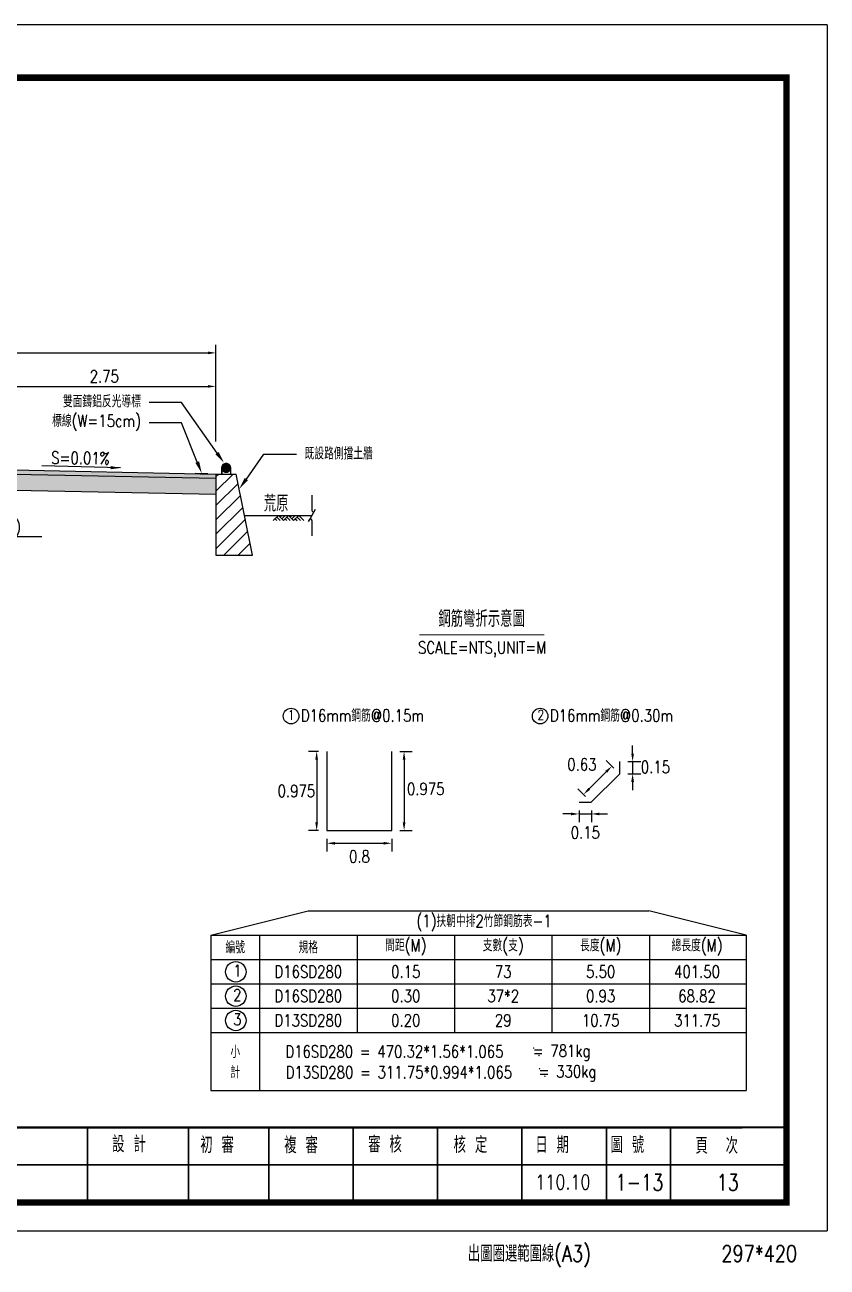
# Model space of a CAD drawing. Header units: millimetres. Extents: x -1400 to 47730, y 8839 to 61291.
# Drawn here: x 9722 to 19600, y 10391 to 25688 of the extents above; entities that cross this region are included whole.
import ezdxf
from ezdxf import colors
from ezdxf.entities.mleader import LeaderData, LeaderLine
from ezdxf.enums import TextEntityAlignment as Align
from ezdxf.math import Vec2, Vec3

# ---------------------------------------------------------------- set-up
doc = ezdxf.new("R2010")
doc.units = ezdxf.units.MM
doc.header["$LTSCALE"] = 20
doc.linetypes.add('HIDDEN2', pattern=[4.7625, 3.175, -1.5875])
for name, color, linetype in [('CON', 7, 'Continuous'), ('CON-EX', 7, 'Continuous'), ('DIM', 7, 'Continuous'), ('FRAME', 5, 'Continuous'), ('GL', 253, 'Continuous'), ('HATCH', 253, 'Continuous'), ('MLEADER', 2, 'Continuous'), ('RA', 5, 'Continuous'), ('TABLE', 2, 'Continuous'), ('TEXT', 4, 'Continuous'), ('TITLE', 6, 'Continuous')]:
    doc.layers.add(name, color=color, linetype=linetype)
doc.styles.add('K', font='kaiu.ttf')
doc.styles.add('YLIA', font='romans.shx', dxfattribs={"width": 0.8, "bigfont": 'lsp.shx'})
doc.dimstyles.new('DIM50m', dxfattribs={"dimscale": 50, "dimtxt": 3, "dimasz": 2, "dimexe": 2, "dimexo": 2, "dimgap": 1, "dimtad": 1, "dimtih": 1, "dimtoh": 1, "dimdec": 4, "dimlfac": 0.001, "dimdsep": 46, "dimtxsty": 'YLIA', "dimcen": 2, "dimdle": 2, "dimadec": 0, "dimazin": 0, "dimtfac": 1, "dimtdec": 4, "dimtmove": 2, "dimatfit": 3, "dimfxl": 0, "dimtolj": 1, "dimarcsym": 0})
doc.dimstyles.new('DM100', dxfattribs={"dimtxt": 25, "dimasz": 15, "dimexe": 15, "dimexo": 15, "dimgap": 15, "dimtad": 1, "dimlfac": 0.01, "dimzin": 0, "dimdsep": 46, "dimtxsty": 'K', "dimcen": 0, "dimaunit": 1, "dimadec": 0, "dimazin": 0, "dimtfac": 1, "dimtix": 1, "dimtofl": 0, "dimtmove": 2, "dimatfit": 3, "dimfxl": 0, "dimtolj": 1, "dimtzin": 0, "dimarcsym": 0})

# ---------------------------------------------------------------- blocks, each defined once
blk = doc.blocks.new('*D18')
at = {"layer": 'Defpoints', "color": 0, "ltscale": 0.5, "transparency": 16777216}
for p in [(13439, 16742), (13315, 15767), (13439, 15767)]:
    blk.add_point(p, dxfattribs=at)
at = {"layer": 'DIM', "color": 0, "lineweight": -2, "ltscale": 0.5, "transparency": 16777216}
for p, q in [((13339, 16742), (13215, 16742)), ((13315, 16642), (13315, 15867)), ((13339, 15767), (13215, 15767))]:
    blk.add_line(p, q, dxfattribs=at)
at = {"layer": 'DIM', "color": 0, "ltscale": 0.5, "transparency": 16777216}
for points in [[(13298, 16642), (13331, 16642), (13315, 16742)], [(13298, 15867), (13331, 15867), (13315, 15767)]]:
    blk.add_solid(points, dxfattribs=at)
at = {"layer": 'DIM', "color": 0, "ltscale": 0.5, "transparency": 16777216, "insert": (13065, 16254), "char_height": 150, "attachment_point": 5, "style": 'YLIA'}
blk.add_mtext('\\A1;0.975', dxfattribs=at)
blk = doc.blocks.new('*D19')
at = {"layer": 'Defpoints', "color": 0, "ltscale": 0.5, "transparency": 16777216}
for p in [(14239, 16742), (14239, 15767), (14391, 15767)]:
    blk.add_point(p, dxfattribs=at)
at = {"layer": 'DIM', "color": 0, "lineweight": -2, "ltscale": 0.5, "transparency": 16777216}
for p, q in [((14339, 16742), (14491, 16742)), ((14391, 16642), (14391, 15867)), ((14339, 15767), (14491, 15767))]:
    blk.add_line(p, q, dxfattribs=at)
at = {"layer": 'DIM', "color": 0, "ltscale": 0.5, "transparency": 16777216}
for points in [[(14375, 16642), (14408, 16642), (14391, 16742)], [(14375, 15867), (14408, 15867), (14391, 15767)]]:
    blk.add_solid(points, dxfattribs=at)
at = {"layer": 'DIM', "color": 0, "ltscale": 0.5, "transparency": 16777216, "insert": (14658, 16281), "char_height": 150, "attachment_point": 5, "style": 'YLIA'}
blk.add_mtext('\\A1;0.975', dxfattribs=at)
blk = doc.blocks.new('*D20')
at = {"layer": 'Defpoints', "color": 0, "ltscale": 0.5, "transparency": 16777216}
for p in [(13439, 15767), (14239, 15767), (14239, 15611)]:
    blk.add_point(p, dxfattribs=at)
at = {"layer": 'DIM', "color": 0, "lineweight": -2, "ltscale": 0.5, "transparency": 16777216}
for p, q in [((13439, 15667), (13439, 15511)), ((13539, 15611), (14139, 15611)), ((14239, 15667), (14239, 15511))]:
    blk.add_line(p, q, dxfattribs=at)
at = {"layer": 'DIM', "color": 0, "ltscale": 0.5, "transparency": 16777216}
for points in [[(13539, 15627), (13539, 15594), (13439, 15611)], [(14139, 15627), (14139, 15594), (14239, 15611)]]:
    blk.add_solid(points, dxfattribs=at)
at = {"layer": 'DIM', "color": 0, "ltscale": 0.5, "transparency": 16777216, "insert": (13842, 15448), "char_height": 150, "attachment_point": 5, "style": 'YLIA'}
blk.add_mtext('\\A1;0.8', dxfattribs=at)
blk = doc.blocks.new('*D21')
at = {"layer": 'Defpoints', "color": 0, "ltscale": 0.1, "transparency": 16777216}
for p in [(17046, 16616), (17046, 16466), (17205, 16466)]:
    blk.add_point(p, dxfattribs=at)
at = {"layer": 'DIM', "color": 0, "lineweight": -2, "ltscale": 0.1, "transparency": 16777216}
for p, q in [((17205, 16716), (17205, 16816)), ((17146, 16616), (17305, 16616)), ((17205, 16616), (17205, 16466)), ((17146, 16466), (17305, 16466)), ((17205, 16366), (17205, 16266))]:
    blk.add_line(p, q, dxfattribs=at)
at = {"layer": 'DIM', "color": 0, "ltscale": 0.1, "transparency": 16777216}
for points in [[(17188, 16716), (17222, 16716), (17205, 16616)], [(17188, 16366), (17222, 16366), (17205, 16466)]]:
    blk.add_solid(points, dxfattribs=at)
at = {"layer": 'DIM', "color": 0, "ltscale": 0.1, "transparency": 16777216, "insert": (17486, 16551), "char_height": 150, "attachment_point": 5, "style": 'YLIA'}
blk.add_mtext('\\A1;0.15', dxfattribs=at)
blk = doc.blocks.new('*D22')
at = {"layer": 'Defpoints', "color": 0, "ltscale": 0.1, "transparency": 16777216}
for p in [(17046, 16466), (16601, 16212), (16697, 16116)]:
    blk.add_point(p, dxfattribs=at)
at = {"layer": 'DIM', "color": 0, "lineweight": -2, "ltscale": 0.1, "transparency": 16777216}
for p, q in [((16975, 16536), (16880, 16632)), ((16880, 16490), (16672, 16283)), ((16626, 16187), (16531, 16283))]:
    blk.add_line(p, q, dxfattribs=at)
at = {"layer": 'DIM', "color": 0, "ltscale": 0.1, "transparency": 16777216}
for points in [[(16868, 16502), (16892, 16479), (16951, 16561)], [(16660, 16294), (16684, 16271), (16601, 16212)]]:
    blk.add_solid(points, dxfattribs=at)
at = {"layer": 'DIM', "color": 0, "ltscale": 0.1, "transparency": 16777216, "insert": (16581, 16581), "char_height": 150, "attachment_point": 5, "style": 'YLIA'}
blk.add_mtext('\\A1;0.63', dxfattribs=at)
blk = doc.blocks.new('*D23')
at = {"layer": 'Defpoints', "color": 0, "ltscale": 0.1, "transparency": 16777216}
for p in [(16547, 16116), (16697, 16116), (16697, 15972)]:
    blk.add_point(p, dxfattribs=at)
at = {"layer": 'DIM', "color": 0, "lineweight": -2, "ltscale": 0.1, "transparency": 16777216}
for p, q in [((16447, 15972), (16347, 15972)), ((16547, 16016), (16547, 15872)), ((16547, 15972), (16697, 15972)), ((16697, 16016), (16697, 15872)), ((16797, 15972), (16897, 15972))]:
    blk.add_line(p, q, dxfattribs=at)
at = {"layer": 'DIM', "color": 0, "ltscale": 0.1, "transparency": 16777216}
for points in [[(16447, 15988), (16447, 15955), (16547, 15972)], [(16797, 15988), (16797, 15955), (16697, 15972)]]:
    blk.add_solid(points, dxfattribs=at)
at = {"layer": 'DIM', "color": 0, "ltscale": 0.1, "transparency": 16777216, "insert": (16623, 15743), "char_height": 150, "attachment_point": 5, "style": 'YLIA'}
blk.add_mtext('\\A1;0.15', dxfattribs=at)
blk = doc.blocks.new('_Dot')
at = {"color": 0, "linetype": 'ByBlock', "lineweight": -2}
blk.add_line((-0.5, 0), (-1, 0), dxfattribs=at)
at = {"color": 0, "linetype": 'ByBlock', "const_width": 0.5}
blk.add_lwpolyline([(-0.25, 0, 1), (0.25, 0, 1)], format="xyb", close=True, dxfattribs=at)
blk = doc.blocks.new('*D28')
at = {"layer": 'Defpoints', "color": 0, "transparency": 16777216}
for p in [(12075, 21236), (9325, 20513), (12075, 20458)]:
    blk.add_point(p, dxfattribs=at)
at = {"layer": 'DIM', "color": 0, "lineweight": -2, "transparency": 16777216}
for p, q in [((9325, 20613), (9325, 21336)), ((12075, 20558), (12075, 21336)), ((9425, 21236), (11975, 21236))]:
    blk.add_line(p, q, dxfattribs=at)
at = {"layer": 'DIM', "color": 0, "transparency": 16777216}
for points in [[(9425, 21253), (9425, 21220), (9325, 21236)], [(11975, 21253), (11975, 21220), (12075, 21236)]]:
    blk.add_solid(points, dxfattribs=at)
at = {"layer": 'DIM', "color": 0, "transparency": 16777216, "insert": (10700, 21361), "char_height": 150, "attachment_point": 5, "style": 'YLIA'}
blk.add_mtext('\\A1;2.75', dxfattribs=at)
blk = doc.blocks.new('*D30')
at = {"layer": 'Defpoints', "color": 0, "transparency": 16777216}
for p in [(12075, 21649), (6575, 21236), (12075, 21236)]:
    blk.add_point(p, dxfattribs=at)
at = {"layer": 'DIM', "color": 0, "lineweight": -2, "transparency": 16777216}
for p, q in [((6575, 21336), (6575, 21749)), ((12075, 21336), (12075, 21749)), ((6675, 21649), (11975, 21649))]:
    blk.add_line(p, q, dxfattribs=at)
at = {"layer": 'DIM', "color": 0, "transparency": 16777216}
for points in [[(6675, 21666), (6675, 21632), (6575, 21649)], [(11975, 21666), (11975, 21632), (12075, 21649)]]:
    blk.add_solid(points, dxfattribs=at)
at = {"layer": 'DIM', "color": 0, "transparency": 16777216, "insert": (9325, 21774), "char_height": 150, "attachment_point": 5, "style": 'YLIA'}
blk.add_mtext('\\A1;5.5', dxfattribs=at)
blk = doc.blocks.new('RightGL')
for p, q in [((16.59, 5), (16.59, 1.25)), ((0, 0), (16.67, 0)), ((8.33, -0.01), (7.08, -1.26)), ((7.5, -0.84), (7.92, -1.26)), ((7.92, -0.43), (8.75, -1.26)), ((8.33, -0.01), (9.58, -1.26)), ((9.17, -0.01), (8.75, -0.43)), ((10, -0.01), (9.17, -0.84)), ((10.83, -0.01), (9.58, -1.26)), ((10, -0.84), (10.42, -1.26)), ((10.42, -0.43), (11.25, -1.26)), ((10.83, -0.01), (12.08, -1.26)), ((11.67, -0.01), (11.25, -0.43)), ((12.5, -0.01), (11.67, -0.84)), ((13.33, -0.01), (12.08, -1.26)), ((12.5, -0.84), (12.92, -1.26)), ((12.92, -0.43), (13.75, -1.26)), ((13.33, -0.01), (14.58, -1.26)), ((16.59, -1.25), (16.59, -5))]:
    blk.add_line(p, q)
blk.add_lwpolyline([(17.19, 1.05), (17.42, 1.46), (15.76, -1.46), (15.99, -1.05)])
for centre, start, end in [((16.92, 1.25), 180.0913, 322.8322), ((16.26, -1.25), 0, 143.0275)]:
    blk.add_arc(centre, 0.333, start, end)
at = {"style": 'YLIA', "width": 0.8}
blk.add_attdef('ENV', text='', height=4, dxfattribs=at).set_placement((7.78, 2.97), align=Align.MIDDLE_CENTER)
blk = doc.blocks.new('反光導標')
at = {"lineweight": -3, "ltscale": 0.5}
for p, q in [((-55, 79), (-55, 0)), ((-55, 0), (55, 0)), ((-52, 62), (-52, 2)), ((-52, 2), (52, 2)), ((-36, 0), (-36, 2)), ((-30, 0), (-30, 6)), ((-24, 0), (-24, 2)), ((24, 0), (24, 2)), ((30, 0), (30, 6)), ((36, 0), (36, 2)), ((52, 62), (52, 2)), ((55, 79), (55, 0))]:
    blk.add_line(p, q, dxfattribs=at)
at = {"ltscale": 0.1}
for p, q in [((-54, 48), (-54, 48)), ((-49, 77), (-50, 78)), ((-49, 88), (-44, 93)), ((-49, 88), (-49, 89)), ((-49, 77), (-44, 81)), ((-48, 66), (-44, 69)), ((-43, 83), (-47, 87)), ((-43, 71), (-47, 75)), ((-43, 59), (-47, 64)), ((-43, 94), (-46, 98)), ((-45, 57), (-44, 58)), ((-43, 94), (-39, 99)), ((-43, 83), (-39, 87)), ((-43, 71), (-39, 75)), ((-43, 59), (-39, 64)), ((-41, 108), (-39, 110)), ((-37, 100), (-41, 104)), ((-37, 88), (-41, 93)), ((-37, 77), (-41, 81)), ((-37, 65), (-41, 69)), ((-37, 53), (-41, 58)), ((-41, 50), (-39, 52)), ((-37, 112), (-33, 116)), ((-37, 112), (-37, 112)), ((-37, 100), (-33, 104)), ((-37, 88), (-33, 93)), ((-37, 77), (-33, 81)), ((-37, 65), (-33, 69)), ((-37, 53), (-33, 58)), ((-31, 106), (-35, 110)), ((-31, 94), (-35, 99)), ((-31, 83), (-35, 87)), ((-31, 71), (-35, 75)), ((-31, 59), (-35, 64)), ((-31, 48), (-35, 52)), ((-35, 43), (-33, 46)), ((-31, 118), (-29, 119)), ((-31, 118), (-31, 118)), ((-31, 106), (-27, 110)), ((-31, 106), (-31, 106)), ((-31, 94), (-27, 99)), ((-31, 83), (-27, 87)), ((-31, 71), (-27, 75)), ((-31, 59), (-27, 64)), ((-31, 48), (-27, 52)), ((-25, 112), (-29, 116)), ((-25, 100), (-29, 104)), ((-25, 88), (-29, 93)), ((-25, 77), (-29, 81)), ((-25, 65), (-29, 69)), ((-25, 53), (-29, 58)), ((-25, 42), (-29, 46)), ((-29, 38), (-27, 40)), ((-25, 123), (-25, 123)), ((-25, 112), (-21, 116)), ((-25, 100), (-21, 104)), ((-25, 88), (-21, 93)), ((-25, 77), (-21, 81)), ((-25, 65), (-21, 69)), ((-25, 53), (-21, 58)), ((-25, 42), (-21, 46)), ((-19, 118), (-24, 122)), ((-19, 106), (-24, 110)), ((-19, 94), (-24, 99)), ((-19, 83), (-24, 87)), ((-19, 71), (-24, 75)), ((-19, 59), (-24, 64)), ((-19, 48), (-24, 52)), ((-19, 36), (-24, 40)), ((-22, 34), (-21, 34)), ((-19, 118), (-15, 122)), ((-19, 106), (-15, 110)), ((-19, 94), (-15, 99)), ((-19, 83), (-15, 87)), ((-19, 71), (-15, 75)), ((-19, 59), (-15, 64)), ((-19, 48), (-15, 52)), ((-19, 36), (-15, 40)), ((-14, 112), (-18, 116)), ((-14, 100), (-18, 104)), ((-14, 88), (-18, 93)), ((-14, 77), (-18, 81)), ((-14, 65), (-18, 69)), ((-14, 53), (-18, 58)), ((-14, 42), (-18, 46)), ((-15, 31), (-18, 34)), ((-14, 123), (-16, 126)), ((-14, 123), (-9, 128)), ((-14, 112), (-9, 116)), ((-14, 100), (-9, 104)), ((-14, 88), (-9, 93)), ((-14, 77), (-9, 81)), ((-14, 65), (-9, 69)), ((-14, 53), (-9, 58)), ((-14, 42), (-9, 46)), ((-13, 31), (-9, 34)), ((-8, 118), (-12, 122)), ((-8, 106), (-12, 110)), ((-8, 94), (-12, 99)), ((-8, 83), (-12, 87)), ((-8, 71), (-12, 75)), ((-8, 59), (-12, 64)), ((-8, 48), (-12, 52)), ((-8, 36), (-12, 40)), ((-8, 118), (-4, 122)), ((-8, 106), (-4, 110)), ((-8, 94), (-4, 99)), ((-8, 83), (-4, 87)), ((-8, 71), (-4, 75)), ((-8, 59), (-4, 64)), ((-8, 48), (-4, 52)), ((-8, 36), (-4, 40)), ((-8, 24), (-8, 24)), ((-2, 123), (-6, 128)), ((-2, 112), (-6, 116)), ((-2, 100), (-6, 104)), ((-2, 88), (-6, 93)), ((-2, 77), (-6, 81)), ((-2, 65), (-6, 69)), ((-2, 53), (-6, 58)), ((-2, 42), (-6, 46)), ((-2, 30), (-6, 34)), ((-2, 123), (2, 128)), ((-2, 112), (2, 116)), ((-2, 100), (2, 104)), ((-2, 88), (2, 93)), ((-2, 77), (2, 81)), ((-2, 65), (2, 69)), ((-2, 53), (2, 58)), ((-2, 42), (2, 46)), ((-2, 30), (2, 34)), ((4, 118), (0, 122)), ((4, 106), (0, 110)), ((4, 94), (0, 99)), ((4, 83), (0, 87)), ((4, 71), (0, 75)), ((4, 59), (0, 64)), ((4, 48), (0, 52)), ((4, 36), (0, 40)), ((4, 118), (8, 122)), ((4, 106), (8, 110)), ((4, 94), (8, 99)), ((4, 83), (8, 87)), ((4, 71), (8, 75)), ((4, 59), (8, 64)), ((4, 48), (8, 52)), ((4, 36), (8, 40)), ((10, 123), (6, 128)), ((10, 112), (6, 116)), ((10, 100), (6, 104)), ((10, 88), (6, 93)), ((10, 77), (6, 81)), ((10, 65), (6, 69)), ((10, 53), (6, 58)), ((10, 42), (6, 46)), ((10, 30), (6, 34)), ((10, 123), (13, 127)), ((10, 112), (14, 116)), ((10, 100), (14, 104)), ((10, 88), (14, 93)), ((10, 77), (14, 81)), ((10, 65), (14, 69)), ((10, 53), (14, 58)), ((10, 42), (14, 46)), ((10, 30), (14, 34)), ((16, 118), (11, 122)), ((16, 106), (11, 110)), ((16, 94), (11, 99)), ((16, 83), (11, 87)), ((16, 71), (11, 75)), ((16, 59), (11, 64)), ((16, 48), (11, 52)), ((16, 36), (11, 40)), ((16, 118), (20, 122)), ((16, 106), (20, 110)), ((16, 94), (20, 99)), ((16, 83), (20, 87)), ((16, 71), (20, 75)), ((16, 59), (20, 64)), ((16, 48), (20, 52)), ((16, 36), (20, 40)), ((21, 112), (17, 116)), ((21, 100), (17, 104)), ((21, 88), (17, 93)), ((21, 77), (17, 81)), ((21, 65), (17, 69)), ((21, 53), (17, 58)), ((21, 42), (17, 46)), ((19, 33), (17, 34)), ((21, 123), (20, 125)), ((21, 123), (22, 124)), ((21, 112), (26, 116)), ((21, 100), (26, 104)), ((21, 88), (26, 93)), ((21, 88), (21, 88)), ((21, 77), (26, 81)), ((21, 65), (26, 69)), ((21, 53), (26, 58)), ((21, 42), (26, 46)), ((27, 118), (23, 122)), ((27, 106), (23, 110)), ((27, 94), (23, 99)), ((27, 83), (23, 87)), ((27, 71), (23, 75)), ((27, 59), (23, 64)), ((27, 48), (23, 52)), ((27, 37), (23, 40)), ((27, 118), (29, 120)), ((27, 106), (31, 110)), ((27, 94), (31, 99)), ((27, 83), (31, 87)), ((27, 71), (31, 75)), ((27, 59), (31, 64)), ((27, 48), (31, 52)), ((33, 112), (29, 116)), ((33, 100), (29, 104)), ((33, 88), (29, 93)), ((33, 77), (29, 81)), ((33, 65), (29, 69)), ((33, 53), (29, 58)), ((33, 42), (29, 46)), ((31, 40), (31, 40)), ((33, 112), (35, 114)), ((33, 100), (37, 104)), ((33, 88), (37, 93)), ((33, 77), (37, 81)), ((33, 65), (37, 69)), ((33, 53), (37, 58)), ((33, 42), (37, 46)), ((39, 106), (35, 110)), ((39, 94), (35, 99)), ((39, 83), (35, 87)), ((39, 71), (35, 75)), ((39, 59), (35, 64)), ((39, 48), (35, 52)), ((39, 106), (41, 108)), ((39, 94), (43, 99)), ((39, 83), (43, 87)), ((39, 71), (43, 75)), ((39, 59), (43, 64)), ((39, 59), (39, 59)), ((39, 48), (39, 48)), ((45, 100), (41, 104)), ((45, 88), (41, 93)), ((45, 77), (41, 81)), ((45, 65), (41, 69)), ((44, 55), (41, 58)), ((45, 100), (45, 100)), ((45, 88), (48, 92)), ((45, 77), (49, 81)), ((45, 65), (49, 69)), ((50, 83), (46, 87)), ((50, 72), (46, 75)), ((47, 63), (46, 64))]:
    blk.add_line(p, q, dxfattribs=at)
at = {"lineweight": -3, "ltscale": 0.5}
blk.add_circle((0, 79), 52, dxfattribs=at)
at = {"linetype": 'HIDDEN2', "lineweight": -3, "ltscale": 0.5}
blk.add_circle((0, 79), 50, dxfattribs=at)
at = {"lineweight": -3, "ltscale": 0.5}
for start, end in [(0, 180), (197.3414, 342.6586)]:
    blk.add_arc((0, 79), 55, start, end, dxfattribs=at)

msp = doc.modelspace()

# ---------------------------------------------------------------- hatches: boundary and pattern name
at = {"layer": 'HATCH', "ltscale": 0.1}
h = msp.add_hatch(dxfattribs=at)
h.set_pattern_fill('CONC', color=256, scale=150, style=0)
h.set_pattern_definition([(0, (331909.93, -129608.41), (0, 150), [0, -150]), (0, (331911.43, -129660.91), (0, 150), [0, -150]), (0, (331915.93, -129579.91), (0, 150), [0, -150]), (338.1986, (331837.932, -129626.414), (450.000041, -149.9999866), [16.15545, -791.6193]), (216.8699, (331852.932, -129632.414), (449.9999877, 300.0000185), [7.5, -742.5]), (130.6013, (331846.932, -129636.914), (750.0000632, -899.9998527), [13.82925, -1369.10235]), (206.5651, (331797.43, -129654.914), (-149.999874, -150.000196), [3.35415, -332.05605]), (326.3099, (331794.432, -129656.414), (299.9999337, -150.0002), [5.4084, -535.4244]), (108.4349, (331798.93, -129659.414), (-149.9997605, 300.000065), [4.74345, -469.59825]), (225, (331893.43, -129669.91), (-3e-14, -150.000046), [6.3639, -205.76805]), (0, (331888.93, -129674.41), (150, 150), [9, -141]), (135, (331897.93, -129674.41), (-150.000046, 2e-14), [6.3639, -205.76805]), (251.5651, (331875.43, -129573.914), (149.9997605, 300.000065), [4.74345, -469.59825]), (0, (331873.93, -129578.41), (150, 150), [7.5, -142.5]), (143.1301, (331881.432, -129578.414), (-449.9999877, 300.0000185), [7.5, -742.5]), (213.6901, (331795.932, -129572.414), (299.9999337, 150.0002), [5.4084, -535.4244]), (341.5651, (331791.43, -129575.414), (-300.000065, 149.9997605), [9.4869, -464.8548]), (126.8699, (331800.432, -129578.414), (300.0000185, -449.9999877), [7.5, -742.5]), (0, (331839.43, -129578.41), (0, 150), [0, -150]), (0, (331798.93, -129617.41), (0, 150), [0, -150]), (0, (331840.93, -129672.91), (0, 150), [0, -150]), (0, (331881.43, -129626.41), (0, 150), [0, -150]), (0, (331837.93, -129600.91), (0, 150), [0, -150]), (0, (331804.93, -129596.41), (0, 150), [0, -150]), (0, (331818.43, -129605.41), (0, 150), [0, -150]), (0, (331812.43, -129641.41), (0, 150), [0, -150]), (0, (331776.43, -129635.41), (0, 150), [0, -150]), (0, (331777.93, -129600.91), (0, 150), [0, -150]), (0, (331773.43, -129567.91), (0, 150), [0, -150]), (0, (331819.93, -129561.91), (0, 150), [0, -150]), (0, (331852.93, -129555.91), (0, 150), [0, -150]), (0, (331905.43, -129561.91), (0, 150), [0, -150]), (0, (331869.43, -129608.41), (0, 150), [0, -150]), (0, (331854.43, -129581.41), (0, 150), [0, -150]), (0, (331866.43, -129653.41), (0, 150), [0, -150]), (0, (331821.43, -129660.91), (0, 150), [0, -150]), (0, (331866.43, -129693.91), (0, 150), [0, -150]), (0, (331816.93, -129684.91), (0, 150), [0, -150]), (0, (331768.93, -129689.41), (0, 150), [0, -150]), (0, (331786.93, -129696.91), (0, 150), [0, -150]), (0, (331788.43, -129675.91), (0, 150), [0, -150]), (0, (331888.93, -129699.91), (0, 150), [0, -150]), (0, (331906.93, -129638.41), (0, 150), [0, -150]), (0, (331899.43, -129593.41), (0, 150), [0, -150]), (0, (331830.43, -129701.41), (0, 150), [0, -150])])
h.paths.add_polyline_path([(6575.02145, 20107.64211), (9325.02145, 20162.64211), (9325.02145, 20212.65211), (6774.99646, 20161.65161), (6675.00146, 20159.65171), (6575.02145, 20157.65211)])
h.paths.add_polyline_path([(12075.02145, 20107.64211), (12075.02145, 20157.65211), (11975.04145, 20159.65171), (11875.04645, 20161.65161), (9325.02145, 20212.65211), (9325.02145, 20162.64211)])
h = msp.add_hatch(dxfattribs=at)
h.set_pattern_fill('GRAVL1', color=256, scale=150, style=0)
h.set_pattern_definition([(228.0128, (-91644.123, -113344.874), (-1199.9997348, -1350.00020124), [20.1804, -1997.8632]), (184.9697, (-91657.623, -113359.874), (1800.00015773, 149.99869605), [34.6302, -3428.38875]), (132.5104, (-91692.123, -113362.874), (1499.99860775, -1650.0013011), [24.4182, -2417.4048]), (267.2737, (-91750.623, -113400.374), (149.99940266, 3000.00004425), [31.5357, -3122.0337]), (292.8337, (-91752.123, -113431.874), (-750.0014858, 1799.99946177), [30.92325, -3061.40595]), (357.2737, (-91740.123, -113460.374), (-3000.00004425, 149.99940266), [31.5357, -3122.0337]), (37.6942, (-91708.623, -113461.874), (-1950.00110184, -1499.99856077), [41.70435, -4128.72735]), (72.2553, (-91675.623, -113436.374), (1050.0016144, 3299.99943469), [39.3732, -3897.94815]), (121.4296, (-91663.623, -113398.874), (-1200.00123513, 1949.99925547), [31.6425, -3132.61095]), (175.2364, (-91680.123, -113371.874), (1650.00014195, -149.9987299), [36.1248, -1770.11445]), (222.3974, (-91716.123, -113368.874), (-1800.00110266, -1649.9988123), [46.7172, -4625.00625]), (138.8141, (-91602.123, -113401.874), (-1050.000442, 899.999597), [15.94515, -1578.5766]), (171.4692, (-91614.123, -113391.374), (1949.99974272, -300.0011865), [30.33555, -3003.22665]), (225, (-91644.12, -113386.87), (-3e-14, -150.000046), [21.21315, -190.9188]), (203.1986, (-91654.623, -113368.874), (749.9999596, 300.0001988), [11.4237, -1130.94225]), (291.8014, (-91665.123, -113373.374), (-149.9999866, 450.000041), [16.15545, -791.6193]), (30.9638, (-91659.123, -113388.374), (449.9997033, 300.0003725), [26.23935, -848.40345]), (161.5651, (-91636.623, -113374.874), (300.000065, -149.99976), [18.97365, -455.36805]), (16.3895, (-91752.123, -113373.374), (1500.00032976, 449.99890647), [26.58, -2631.42675]), (70.3462, (-91726.623, -113365.874), (-599.9992871, -1650.00032034), [22.29915, -2207.6112]), (293.1986, (-91636.623, -113344.874), (-300.0001988, 749.9999596), [22.84725, -1119.5187]), (343.6105, (-91627.623, -113365.874), (-1500.00032976, 449.99890647), [26.58, -2631.42675]), (339.444, (-91752.123, -113466.374), (-750.0002767, 299.9993995), [25.632, -1255.9686]), (294.7751, (-91728.123, -113475.374), (-749.9988284, 1650.0005133), [21.4767, -2126.19645]), (66.8014, (-91635.123, -113494.874), (300.0001988, 749.9999596), [22.84725, -1119.5187]), (17.354, (-91626.123, -113473.874), (-1950.00030286, -599.99917534), [25.14465, -2489.3136]), (69.444, (-91708.623, -113494.874), (-299.9993995, -750.0002767), [12.816, -1268.7846]), (101.3099, (-91644.123, -113494.874), (-149.999645, 600.000113), [7.6485, -757.20435]), (165.9638, (-91645.623, -113487.374), (450.000082, -149.9997086), [30.92325, -587.5425]), (186.009, (-91675.623, -113479.874), (1499.99996264, 149.99989762), [28.6575, -2837.08845]), (303.6901, (-91659.123, -113401.874), (-150.0002, 299.999934), [21.6333, -519.19935]), (353.1572, (-91647.123, -113419.874), (2549.99990482, -300.00119969), [37.7691, -3739.13445]), (60.9454, (-91609.623, -113424.374), (-600.0000041, -1050.0000577), [15.4434, -1528.9011]), (90, (-91602.12, -113410.87), (-150, 150), [9, -141]), (120.2564, (-91678.623, -113475.374), (599.999233, -1050.0003684), [20.8386, -2063.028]), (48.0128, (-91689.123, -113457.374), (1199.9997348, 1350.00020124), [40.3608, -1977.6828]), (0, (-91662.12, -113427.37), (150, 150), [39, -111]), (325.3048, (-91623.123, -113427.374), (-1499.99913885, 1050.00129144), [23.7171, -2347.9911]), (254.0546, (-91603.623, -113440.874), (-149.9999834, -600.000019), [21.8403, -1070.1762]), (207.646, (-91609.623, -113461.874), (-2849.99937108, -1500.00115698), [35.55975, -3520.4211]), (175.4261, (-91641.123, -113478.374), (-1950.00008375, 149.99922017), [37.61985, -3724.3611])])
h.paths.add_polyline_path([(9325.02145, 19962.60212), (9325.02145, 20162.64211), (6575.02145, 20107.64211), (6575.02145, 19907.60212)])
h.paths.add_polyline_path([(12075.02145, 19907.60212), (12075.02145, 20107.64211), (9325.02145, 20162.64211), (9325.02145, 19962.60212)])
at = {"layer": 'HATCH', "ltscale": 0.5}
h = msp.add_hatch(dxfattribs=at)
h.set_pattern_fill('ANSI31', color=256, scale=1000)
h.set_pattern_definition([(45, (331767.43, -129704.41), (-88.388348, 88.388348), [])])
h.paths.add_polyline_path([(12075.02145, 20107.64211), (12075.02145, 19907.60212), (12075.02145, 19157.65211), (12525.02145, 19157.65211), (12325.02145, 20157.65211), (12075.02145, 20157.65211)])
at = {"layer": 'RA', "ltscale": 0.5}
h = msp.add_hatch(color=256, dxfattribs=at)
h.dxf.hatch_style = 1
h.paths.add_polyline_path([(11825.07144, 20162.65111), (11825.07144, 20167.65111), (11975.04145, 20164.65171), (11975.04145, 20159.65171)])

# ---------------------------------------------------------------- linework, layer by layer
for points in [[(13439.44852, 16741.90891), (13439.44852, 15766.90891), (14239.44852, 15766.90891), (14239.44852, 16741.90891)], [(16546.73226, 16116.42303), (16696.73226, 16116.42303), (17046.02158, 16465.71236), (17046.02158, 16615.71236)]]:
    msp.add_lwpolyline(points)
at = {"layer": 'CON', "ltscale": 0.5}
for p, q in [((9325.02145, 20212.65211), (12075.02145, 20157.65211)), ((9325.02145, 20162.64211), (12075.02145, 20107.64211)), ((9325.02145, 19962.60212), (12075.02145, 19907.60212))]:
    msp.add_line(p, q, dxfattribs=at)
at = {"layer": 'CON-EX', "ltscale": 0.5}
for p, q in [((12075.02145, 20157.65211), (12075.02145, 19157.65211)), ((12075.02145, 20157.65211), (12325.02145, 20157.65211)), ((12525.02145, 19157.65211), (12325.02145, 20157.65211)), ((12075.02145, 19157.65211), (12525.02145, 19157.65211))]:
    msp.add_line(p, q, dxfattribs=at)
at = {"layer": 'FRAME', "ltscale": 0.5}
for p, q in [((19600.42759, 25688.3663), (-1399.57241, 25688.3663)), ((19600.42759, 25688.3663), (19600.42759, 10838.3663)), ((10494.34969, 12113.3663), (10494.34969, 11188.3663)), ((11737.76145, 12113.3663), (11737.76145, 11188.3663)), ((12723.92759, 12113.3663), (12723.92759, 11188.3663)), ((13763.42759, 12113.3663), (13763.42759, 11188.3663)), ((14802.92759, 12113.3663), (14802.92759, 11188.3663)), ((15842.42759, 12113.3663), (15842.42759, 11188.3663)), ((16881.92759, 12113.3663), (16881.92759, 11188.3663)), ((17672.31351, 12113.3663), (17672.31351, 11188.3663)), ((-1399.57241, 10838.3663), (19600.42759, 10838.3663))]:
    msp.add_line(p, q, dxfattribs=at)
at = {"layer": 'FRAME', "ltscale": 5}
msp.add_line((-399.57241, 12113.3663), (19100.42759, 12113.3663), dxfattribs=at)
at = {"layer": 'FRAME'}
for p, q in [((862.1251, 12106.83516), (18553.89979, 12106.83516)), ((10494.34969, 12113.3663), (10494.34969, 11198.58299)), ((11737.76145, 12113.3663), (11737.76145, 11198.58299)), ((12723.92759, 12113.3663), (12723.92759, 11220.40425)), ((13763.42759, 12113.3663), (13763.42759, 11209.6121)), ((14802.92759, 12113.3663), (14802.92759, 11210.99335)), ((15842.42759, 12113.3663), (15842.42759, 11210.99314)), ((16881.92759, 12113.3663), (16881.92759, 11188.3663)), ((17672.31351, 12113.3663), (17672.31351, 11243.99425)), ((-399.57241, 11650.8663), (19100.42759, 11650.8663))]:
    msp.add_line(p, q, dxfattribs=at)
at = {"layer": 'FRAME', "const_width": 80}
msp.add_lwpolyline([(19100.42759, 11188.3663), (19100.42759, 25038.3663), (-399.57241, 25038.3663), (-399.57241, 11188.3663), (19100.42759, 11188.3663)], dxfattribs=at)
at = {"layer": 'FRAME', "ltscale": 0.5}
for points, const_width in [([(-399.57241, 12113.3663), (19100.42759, 12113.3663)], 25), ([(-399.57241, 12113.3663), (19100.42759, 12113.3663)], 25), ([(10494.34969, 12113.3663), (10494.34969, 11188.3663)], 20), ([(11737.76145, 12113.3663), (11737.76145, 11188.3663)], 20), ([(12723.92759, 12113.3663), (12723.92759, 11188.3663)], 20), ([(13763.42759, 12113.3663), (13763.42759, 11188.3663)], 20), ([(14802.92759, 12113.3663), (14802.92759, 11188.3663)], 20), ([(15842.42759, 12113.3663), (15842.42759, 11188.3663)], 20), ([(16881.92759, 12113.3663), (16881.92759, 11188.3663)], 20), ([(17672.31351, 12113.3663), (17672.31351, 11188.3663)], 20), ([(-399.57241, 11650.8663), (19100.42759, 11650.8663)], 20)]:
    msp.add_lwpolyline(points, dxfattribs=dict(at, const_width=const_width))
at = {"layer": 'RA', "ltscale": 0.5}
for p, q in [((11825.07144, 20162.65111), (11825.07144, 20167.65111)), ((11825.07144, 20167.65111), (11975.04145, 20164.65171))]:
    msp.add_line(p, q, dxfattribs=at)
at = {"layer": 'TABLE', "ltscale": 0.5}
for p, q in [((12011.84462, 14479.19997), (13211.84462, 14779.19997)), ((13211.84462, 14779.19997), (17403.49312, 14779.19997)), ((18603.49312, 14479.19997), (17403.49312, 14779.19997)), ((12011.84462, 14479.19997), (12011.84462, 12567.39579)), ((12011.84462, 14479.19997), (18603.49312, 14479.19997)), ((12611.84462, 14479.19997), (12611.84462, 12567.39579)), ((13811.84462, 14479.19997), (13811.84462, 13279.19997)), ((15011.84462, 14479.19997), (15011.84462, 13279.19997)), ((16211.84462, 14479.19997), (16211.84462, 13279.19997)), ((17411.84462, 14479.19997), (17411.84462, 13279.19997)), ((18603.49312, 14479.19997), (18603.49312, 12567.39579)), ((12011.84462, 14179.19997), (18603.49312, 14179.19997)), ((12011.84462, 13879.19997), (18603.49312, 13879.19997)), ((12011.84462, 13579.19997), (18603.49312, 13579.19997)), ((12011.84462, 13579.19997), (18603.49312, 13579.19997)), ((12011.84462, 13279.19997), (18603.49312, 13279.19997)), ((12011.84462, 12567.39579), (18603.49312, 12567.39579))]:
    msp.add_line(p, q, dxfattribs=at)
at = {"layer": 'TABLE', "ltscale": 0.5, "const_width": 9}
for points in [[(15982.13883, 13088.59942, 1), (15991.13883, 13088.59942, 1)], [(16047.89396, 12997.7027, 1), (16056.89396, 12997.7027, 1)], [(16054.32035, 12833.68115, 1), (16063.32035, 12833.68115, 1)], [(16120.07549, 12742.78444, 1), (16129.07549, 12742.78444, 1)]]:
    msp.add_lwpolyline(points, format="xyb", close=True, dxfattribs=at)
at = {"layer": 'TABLE', "ltscale": 0.5}
for centre in [(12319.07748, 14028.44147), (12319.07748, 13728.44147), (12319.07748, 13428.44147)]:
    msp.add_circle(centre, 125.8974, dxfattribs=at)
at = {"layer": 'TEXT', "ltscale": 0.5}
for centre in [(12999.40739, 17177.11036), (16066.39518, 17177.11036)]:
    msp.add_circle(centre, 95.89346, dxfattribs=at)
at = {"layer": 'TITLE', "const_width": 12.5}
msp.add_lwpolyline([(14578.54983, 18175.9752), (16118.54983, 18175.9752)], dxfattribs=at)

# ---------------------------------------------------------------- block references
at = {"layer": 'CON-EX'}
msp.add_blockref('反光導標', (12200.02145, 20155.15211), dxfattribs=at)
at = {"layer": 'GL', "xscale": 50, "yscale": 50, "zscale": 50}
msp.add_blockref('RightGL', (12427.15468, 19646.98598), dxfattribs=at).add_auto_attribs({'ENV': '荒原'})

# ---------------------------------------------------------------- texts
at = {"layer": 'FRAME', "style": 'YLIA', "width": 0.8}
for s, height, p in [('設 計', 200, (10796.86994, 11805.6011)), ('初 審', 200, (11881.7773, 11796.18691)), ('複 審', 200, (12915.68472, 11793.40581)), ('審 核', 200, (13948.9538, 11802.77115)), ('核 定', 200, (15000.93755, 11797.57968)), ('日 期', 200, (16007.26259, 11796.02809)), ('圖 號', 200, (16932.89198, 11797.38729)), ('頁  次', 200, (17979.17933, 11786.62075)), ('110.10', 180, (16006.7079, 11349.53885)), ('1-13', 200, (16994.07195, 11334.886)), ('13', 200, (18238.53563, 11334.886)), ('出圖圈選範圍線(A3)', 200, (15176.24128, 10458.09337)), ('297*420', 200, (18297.64109, 10458.09337))]:
    msp.add_text(s, height=height, dxfattribs=at).set_placement(p)
at = {"layer": 'TABLE', "ltscale": 0.5, "style": 'YLIA'}
for s, insert, char_height, width, attachment_point in [('(1)扶朝中排2竹節鋼筋表-1', (15375.71329, 14629.19997), 150, 4200, 5), ('編號', (12311.84462, 14329.19997), 150, 600, 5), ('規格', (13211.84462, 14329.19997), 150, 1200, 5), ('間距(M)', (14411.84462, 14329.19997), 150, 1200, 5), ('支數(支)', (15611.84462, 14329.19997), 150, 1200, 5), ('長度(M)', (16811.84462, 14329.19997), 150, 1200, 5), ('總長度(M)', (17998.2759, 14329.19997), 150, 1200, 5), ('1', (12288.28503, 14113.85679), 144, 232.2643769, 1), ('D16SD280', (13211.84462, 14029.19997), 150, 1200, 5), ('0.15', (14411.84462, 14029.19997), 150, 1200, 5), ('73', (15611.84462, 14029.19997), 150, 1200, 5), ('5.50', (16811.84462, 14029.19997), 150, 1200, 5), ('401.50', (17998.2759, 14029.19997), 150, 1200, 5), ('2', (12288.28503, 13813.85679), 144, 232.2643769, 1), ('D16SD280', (13211.84462, 13729.19997), 150, 1200, 5), ('0.30', (14411.84462, 13729.19997), 150, 1200, 5), ('37*2', (15611.84462, 13729.19997), 150, 1200, 5), ('0.93', (16811.84462, 13729.19997), 150, 1200, 5), ('68.82', (17998.2759, 13729.19997), 150, 1200, 5), ('3', (12288.28503, 13513.85679), 144, 232.2643769, 1), ('D13SD280', (13211.84462, 13429.19997), 150, 1200, 5), ('0.20', (14411.84462, 13429.19997), 150, 1200, 5), ('29', (15611.84462, 13429.19997), 150, 1200, 5), ('10.75', (16811.84462, 13429.19997), 150, 1200, 5), ('311.75', (17998.2759, 13429.19997), 150, 1200, 5), ('小\\P計', (12311.84462, 12916.2195), 150, 600, 5), ('D16SD280 = 470.32*1.56*1.065', (14272.31782, 13046.02918), 150, 17562.75007, 5), ('D13SD280 = 311.75*0.994*1.065', (14327.09752, 12791.11092), 150, 17562.75007, 5)]:
    msp.add_mtext(s, dxfattribs=dict(at, insert=insert, char_height=char_height, width=width, attachment_point=attachment_point))
at = {"layer": 'TABLE', "char_height": 150, "attachment_point": 1, "style": 'YLIA'}
for s, insert, width in [('= 781kg', (15975.78559, 13130.887), 1464.6777051), ('= 330kg', (16047.96712, 12875.96873), 989.378453)]:
    msp.add_mtext(s, dxfattribs=dict(at, insert=insert, width=width))
at = {"layer": 'TEXT', "ltscale": 0.5, "style": 'YLIA', "width": 0.8}
for s, height, p in [('1', 120, (12960.71735, 17131.02484)), (' D16mm鋼筋@0.15m', 150, (13037.74367, 17109.19197)), ('2', 120, (16035.60935, 17131.02484)), (' D16mm鋼筋@0.30m', 150, (16104.73145, 17109.19197))]:
    msp.add_text(s, height=height, dxfattribs=at).set_placement(p)
at = {"layer": 'TEXT', "ltscale": 0.5, "insert": (10047.54623, 20433.88039), "char_height": 150, "width": 3750, "attachment_point": 1, "rotation": 359.353619006, "style": 'YLIA'}
msp.add_mtext('S=0.01%', dxfattribs=at)
at = {"layer": 'TITLE', "style": 'YLIA', "width": 0.8}
for s, height, p in [('鋼筋彎折示意圖', 200, (15345.97881, 18275.1938)), ('SCALE=NTS,UNIT=M', 150, (15352.24492, 17946.03877))]:
    msp.add_text(s, height=height, dxfattribs=at).set_placement(p, align=Align.CENTER)

# ---------------------------------------------------------------- dimensions: what is measured, and where the dimension line sits
at = {"layer": 'DIM'}
for base, p1, p2, picture, middle in [((12075.02145, 21649.04444), (6575.02145, 21236.45375), (12075.02145, 21236.45375), '*D30', (9325.02145, 21774.04444)), ((12075.02145, 21236.45375), (9325.02145, 20512.65211), (12075.02145, 20457.65211), '*D28', (10700.02145, 21361.45375))]:
    dim = msp.add_linear_dim(base=base, p1=p1, p2=p2, dimstyle='DIM50m', dxfattribs=at)
    dim.commit()
    dim.dimension.update_dxf_attribs({"geometry": picture, "text_midpoint": middle})
at = {"layer": 'DIM', "ltscale": 0.5}
for base, p1, p2, picture, middle in [((13314.68814, 15766.90891), (13439.44852, 16741.90891), (13439.44852, 15766.90891), '*D18', (13064.87759, 16254.40891)), ((14391.20477, 15766.90891), (14239.44852, 16741.90891), (14239.44852, 15766.90891), '*D19', (14657.66015, 16280.56289))]:
    dim = msp.add_linear_dim(base=base, p1=p1, p2=p2, angle=90, dimstyle='DIM50m', dxfattribs=at)
    dim.commit()
    dim.dimension.update_dxf_attribs({"geometry": picture, "text_midpoint": middle, "dimtype": 160})
at = {"layer": 'DIM', "ltscale": 0.1}
dim = msp.add_aligned_dim(p1=(17046.02158, 16465.71236), p2=(16696.73226, 16116.42303), distance=-134.97106, text='0.63', dimstyle='DIM50m', dxfattribs=at)
dim.commit()
dim.dimension.update_dxf_attribs({"geometry": '*D22', "text_midpoint": (16581.4836, 16580.96101)})
dim = msp.add_linear_dim(base=(17205.16013, 16465.71236), p1=(17046.02158, 16615.71236), p2=(17046.02158, 16465.71236), angle=90, dimstyle='DIM50m', dxfattribs=at)
dim.commit()
dim.dimension.update_dxf_attribs({"geometry": '*D21', "text_midpoint": (17486.41142, 16550.52089), "dimtype": 160})
dim = msp.add_linear_dim(base=(16696.73226, 15971.8047), p1=(16546.73226, 16116.42303), p2=(16696.73226, 16116.42303), dimstyle='DIM50m', dxfattribs=at)
dim.commit()
dim.dimension.update_dxf_attribs({"geometry": '*D23', "text_midpoint": (16623.45062, 15742.6356), "dimtype": 160})
at = {"layer": 'DIM', "ltscale": 0.5}
dim = msp.add_linear_dim(base=(14239.44852, 15610.62546), p1=(13439.44852, 15766.90891), p2=(14239.44852, 15766.90891), dimstyle='DIM50m', dxfattribs=at)
dim.commit()
dim.dimension.update_dxf_attribs({"geometry": '*D20', "text_midpoint": (13841.92743, 15447.99623), "dimtype": 160})

# ---------------------------------------------------------------- leaders
at = {"layer": 'MLEADER', "ltscale": 0.1}
msp.add_leader([(10899.18044, 20232.8839), (9929.44095, 20257.09943)], dimstyle='DM100', override={"dimasz": 120, "dimgap": 150, "dimtad": 0}, dxfattribs=at)
at = {"layer": 'MLEADER'}
ml = msp.add_multileader_mtext('Standard', dxfattribs=at)
ml.set_content('雙面鑄鋁反光導標', color=256, style='YLIA')
ml.set_leader_properties()
ml.build(insert=Vec2(0, 0))
ml.multileader.update_dxf_attribs({"arrow_head_size": 150, "scale": 50})
ctx = ml.context
ctx.base_point, ctx.scale, ctx.char_height, ctx.arrow_head_size, ctx.landing_gap_size, ctx.plane_origin = Vec3(9870.44587, 21038.55609), 50, 150, 150, 100, Vec3(12717.63182, 21175.18951)
ctx.text_align_type = 2
notes = []
notes.append((ctx, [(0, (1, 1, 0), (11650.94587, 21038.55609), (-1, 0), 400, [(0, [(12174.42965, 20293.1178)], 0, [])])]))
ctx.mtext.insert, ctx.mtext.alignment, ctx.mtext.flow_direction = Vec3(11150.94587, 21127.48572), 3, 5
ml = msp.add_multileader_mtext('Standard', dxfattribs=at)
ml.set_content('標線(W=15cm)', color=256, style='YLIA')
ml.set_leader_properties()
ml.build(insert=Vec2(0, 0))
ml.multileader.update_dxf_attribs({"arrow_head_size": 150, "scale": 50})
ctx = ml.context
ctx.base_point, ctx.scale, ctx.char_height, ctx.arrow_head_size, ctx.landing_gap_size, ctx.plane_origin = Vec3(9837.23158, 20787.56433), 50, 150, 150, 100, Vec3(9325.02145, 20088.17859)
ctx.text_align_type = 2
notes.append((ctx, [(1, (1, 1, 0), (11650.94587, 20787.56433), (-1, 0), 400, [(0, [(11900.05644, 20166.15141)], 0, [])])]))
ctx.mtext.insert, ctx.mtext.alignment, ctx.mtext.flow_direction = Vec3(11150.94587, 20887.56433), 3, 5
ml = msp.add_multileader_mtext('Standard', dxfattribs=at)
ml.set_content('既設路側擋土牆', color=256, style='YLIA')
ml.set_leader_properties()
ml.build(insert=Vec2(0, 0))
ml.multileader.update_dxf_attribs({"arrow_head_size": 150, "scale": 50})
ctx = ml.context
ctx.base_point, ctx.scale, ctx.char_height, ctx.arrow_head_size, ctx.landing_gap_size, ctx.plane_origin = Vec3(13066.18915, 20400.76678), 50, 150, 150, 100, Vec3(12361.74092, 19974.0548)
notes.append((ctx, [(0, (1, 1, 0), (12666.18915, 20400.76678), (1, 0), 400, [(0, [(12361.74092, 19974.0548)], 0, [])])]))
ctx.mtext.insert, ctx.mtext.flow_direction = Vec3(13166.18915, 20485.82091), 5
ml = msp.add_multileader_mtext('Standard', dxfattribs=at)
ml.set_content('回填碎石級配夯實(t=20cm)', color=256, style='YLIA')
ml.set_leader_properties()
ml.set_arrow_properties(name='DOT')
ml.build(insert=Vec2(0, 0))
ml.multileader.update_dxf_attribs({"text_left_attachment_type": 6, "text_right_attachment_type": 6, "dogleg_length": 1, "arrow_head_size": 50, "scale": 50})
ctx = ml.context
ctx.base_point, ctx.scale, ctx.char_height, ctx.arrow_head_size, ctx.landing_gap_size, ctx.plane_origin = Vec3(7819.91434, 19386.31), 50, 150, 50, 100, Vec3(7769.91434, 20024.97651)
ctx.left_attachment, ctx.right_attachment = 6, 6
notes.append((ctx, [(0, (1, 1, 0), (7769.91434, 19386.31), (1, 0), 50, [(0, [(7769.91434, 20024.97651)], 0, [])])]))
ctx.mtext.insert, ctx.mtext.flow_direction = Vec3(7919.91434, 19586.31), 5
for ctx, leaders in notes:
    for number, flags, end, landing, length, lines in leaders:
        leader = LeaderData()
        leader.index, (leader.has_last_leader_line, leader.has_dogleg_vector, leader.attachment_direction) = number, flags
        leader.last_leader_point, leader.dogleg_vector, leader.dogleg_length = Vec3(end), Vec3(landing), length
        for number, points, colour, breaks in lines:
            line = LeaderLine()
            line.index, line.vertices, line.color, line.breaks = number, Vec3.list(points), colors.encode_raw_color(colour), breaks
            leader.lines.append(line)
        ctx.leaders.append(leader)

doc.saveas('drawing.dxf')
